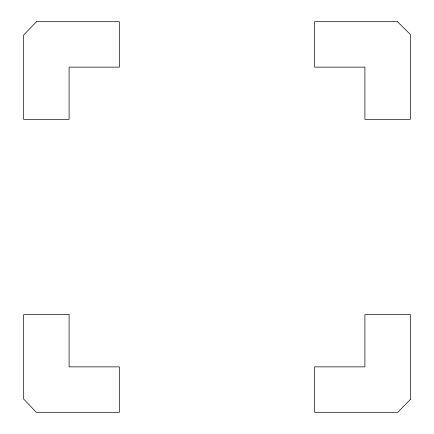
<?xml version="1.0" encoding="UTF-8"?>
<svg xmlns="http://www.w3.org/2000/svg" width="434" height="434" viewBox="0 0 434 434"><rect width="100%" height="100%" fill="white"/><g stroke="black" fill="none" stroke-linecap="round" stroke-linejoin="round"><path stroke-width="0.65" d="M36.516 21.7L23.664 34.975L23.664 119.35L69.098 119.35L69.098 67.134L119.35 67.134L119.35 21.7L36.516 21.7M410.336 399.578L397.75 412.3L314.65 412.3L314.65 366.866L364.902 366.866L364.902 314.65L410.336 314.65L410.336 399.578M397.484 21.7L314.65 21.7L314.65 67.134L364.902 67.134L364.902 119.35L410.336 119.35L410.336 34.422L397.484 21.7M69.098 314.65L23.664 314.65L23.664 399.025L36.25 412.3L119.35 412.3L119.35 366.866L69.098 366.866L69.098 314.65"/></g></svg>
